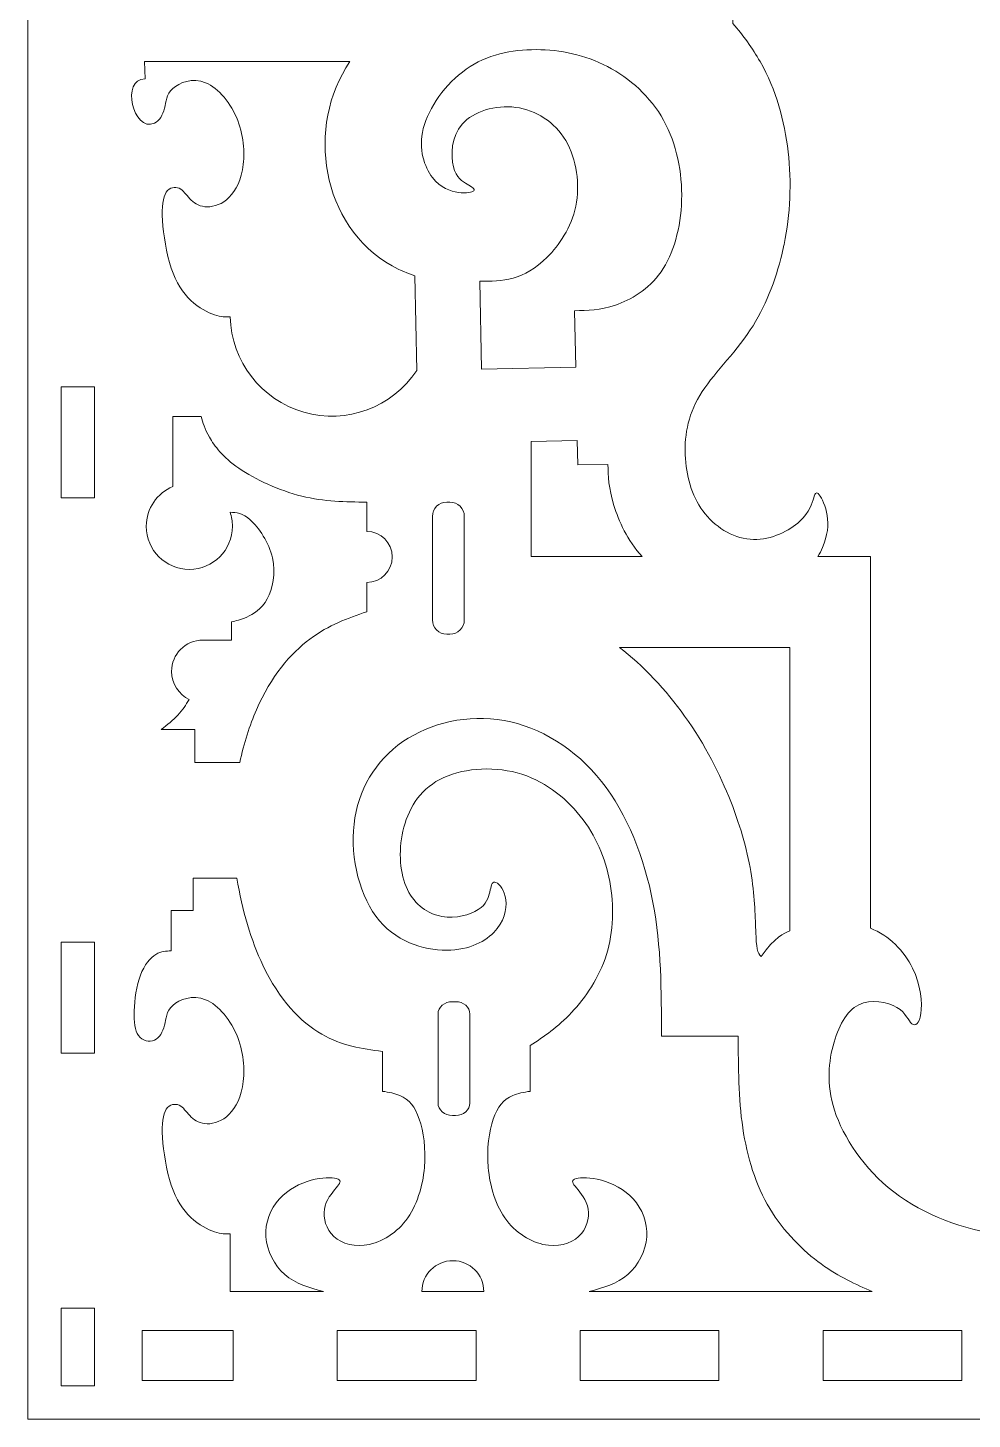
# Model space of a CAD drawing. Header units: millimetres. Extents: x -604 to 604, y -336 to 568.
# Drawn here: x -6.7 to 163.4, y -335.7 to -85.2 of the extents above; entities that cross this region are included whole.
import ezdxf

# ---------------------------------------------------------------- set-up
doc = ezdxf.new("R2010")
doc.units = ezdxf.units.MM
doc.header["$MEASUREMENT"] = 0
doc.layers.add('Layer 1', color=7, linetype='Continuous')

msp = doc.modelspace()

# ---------------------------------------------------------------- linework, layer by layer
at = {"layer": 'Layer 1', "color": 250, "lineweight": 20}
for points, knots in [([(130.2883, -107.462), (129.6523, -101.8931), (128.1389, -96.3567), (125.2347, -91.2422), (125.2347, -91.2422), (123.864, -88.8278), (122.1832, -86.507), (120.3426, -84.384), (120.3426, -84.384), (120.3426, -84.384), (120.3426, -62.2138), (120.3426, -62.2138), (120.3426, -62.2138), (120.3426, -62.2138), (88.6826, -62.2138), (88.6826, -62.2138), (88.6826, -62.2138), (89.902, -59.6106), (90.3278, -56.64), (89.9065, -54.0261), (89.9065, -54.0261), (89.4158, -51.0031), (87.7914, -48.4542), (85.6948, -46.8223), (85.6948, -46.8223), (83.5981, -45.188), (81.0233, -44.464), (78.9525, -44.2333), (78.9525, -44.2333), (76.8818, -44.0017), (75.3084, -44.2584), (74.755, -44.7073), (74.755, -44.7073), (74.2024, -45.1579), (74.6689, -45.8041), (75.2198, -47.2445), (75.2198, -47.2445), (75.7733, -48.6849), (76.4178, -50.9262), (75.6194, -52.9568), (75.6194, -52.9568), (74.8211, -54.9908), (72.5823, -56.8208), (69.5217, -57.5539), (69.5217, -57.5539), (66.4587, -58.2871), (62.5696, -57.9251), (58.9556, -55.8803), (58.9556, -55.8803), (55.3392, -53.8346), (51.9919, -50.0994), (49.9863, -45.8158), (49.9863, -45.8158), (47.9783, -41.5322), (47.3061, -36.6901), (48.1045, -32.3689), (48.1045, -32.3689), (48.9029, -28.0452), (51.1676, -24.2331), (53.9456, -22.1255), (53.9456, -22.1255), (56.7261, -20.0147), (60.0224, -19.6017), (62.5437, -20.5539), (62.5437, -20.5539), (65.0651, -21.5069), (66.8181, -23.8251), (67.2152, -25.844), (67.2152, -25.844), (67.614, -27.8638), (66.6618, -29.5909), (65.9938, -30.6443), (65.9938, -30.6443), (65.3242, -31.6993), (64.9363, -32.0863), (65.31, -32.4207), (65.31, -32.4207), (65.6837, -32.7543), (66.8181, -33.0394), (68.7861, -32.7819), (68.7861, -32.7819), (70.754, -32.5227), (73.5621, -31.7244), (75.3736, -28.6504), (75.3736, -28.6504), (77.1877, -25.5731), (78.0145, -20.2203), (77.1133, -16.0646), (77.1133, -16.0646), (76.2121, -11.9072), (73.5855, -8.947), (70.6394, -7.224), (70.6394, -7.224), (67.6934, -5.4985), (64.423, -5.0086), (61.6517, -5.2026), (61.6517, -5.2026), (58.8787, -5.3982), (56.5973, -6.276), (54.3218, -7.1538), (54.3218, -7.1538), (54.3218, -7.1538), (50.1142, 0.1344), (50.1142, 0.1344), (50.1142, 0.1344), (52.3881, 1.9485), (54.3351, 4.0844), (56.0606, 6.7011), (56.0606, 6.7011), (58.9414, 11.0758), (61.2061, 16.7906), (61.8758, 24.0487), (61.8758, 24.0487), (62.5462, 31.3042), (61.6166, 40.108), (58.4256, 47.8284), (58.4256, 47.8284), (55.2363, 55.5488), (49.7782, 62.1899), (44.3743, 65.9485), (44.3743, 65.9485), (42.6731, 67.1308), (40.977, 68.0275), (39.3109, 68.6791), (39.3109, 68.6791), (38.4105, 82.9331), (57.5192, 113.9354), (76.9287, 104.6518), (76.9287, 104.6518), (80.23, 101.2068), (81.436, 97.184), (82.0483, 92.9425), (82.0483, 92.9425), (82.1901, 91.9501), (82.302, 90.9451), (82.3869, 89.9331), (82.3869, 89.9331), (82.3869, 89.9331), (80.0439, 89.9331), (80.0439, 89.9331), (80.0439, 89.9331), (78.6089, 89.9331), (77.4393, 88.7635), (77.4393, 87.3285), (77.4393, 87.3285), (77.4393, 87.3285), (77.4393, 85.0429), (77.4393, 85.0429), (77.4393, 85.0429), (77.4393, 83.6079), (78.6103, 82.4369), (80.0453, 82.4383), (80.0453, 82.4383), (80.0453, 82.4383), (82.6798, 82.4383), (82.6798, 82.4383), (82.6798, 82.4383), (82.6798, 82.4383), (82.6956, 79.767), (82.6956, 79.767), (82.6956, 79.767), (82.6956, 79.767), (86.8341, 79.767), (86.8341, 79.767), (86.8341, 79.767), (86.8341, 79.767), (86.8341, 75.4607), (86.8341, 75.4607), (86.8341, 75.4607), (85.3823, 75.5348), (83.9301, 75.6118), (82.6448, 75.1468), (82.6448, 75.1468), (81.3581, 74.6818), (80.2379, 73.675), (79.6638, 72.4051), (79.6638, 72.4051), (79.0893, 71.1357), (79.0608, 69.5976), (79.5048, 68.3501), (79.5048, 68.3501), (79.9502, 67.1012), (80.8708, 66.1372), (81.9975, 65.3272), (81.9975, 65.3272), (83.1237, 64.5157), (84.4603, 63.8558), (85.4499, 63.0523), (85.4499, 63.0523), (86.4409, 62.2488), (87.0868, 61.2993), (87.5831, 60.4449), (87.5831, 60.4449), (87.8722, 59.9478), (89.136, 57.8277), (88.9635, 52.8055), (88.9635, 52.8055), (88.6757, 51.4852), (88.0438, 50.7661), (87.5998, 50.0199), (87.5998, 50.0199), (87.1545, 49.2738), (86.8956, 48.4978), (87.1102, 47.8957), (87.1102, 47.8957), (87.3266, 47.2932), (88.0154, 46.8604), (88.4453, 46.4476), (88.4453, 46.4476), (88.8763, 46.0335), (89.0493, 45.6353), (89.1924, 44.7744), (89.1924, 44.7744), (89.3361, 43.9135), (89.4517, 42.5862), (89.6821, 41.9221), (89.6821, 41.9221), (89.9144, 41.258), (90.2646, 41.2543), (90.612, 41.2501), (90.612, 41.2501), (90.612, 41.2501), (90.6251, 41.2501), (90.6251, 41.2501), (90.6251, 41.2501), (90.9688, 41.2543), (91.313, 41.2664), (91.542, 41.9221), (91.542, 41.9221), (91.7723, 42.5862), (91.8885, 43.9135), (92.0316, 44.7744), (92.0316, 44.7744), (92.1748, 45.6353), (92.3483, 46.0335), (92.7792, 46.4476), (92.7792, 46.4476), (93.2092, 46.8604), (93.898, 47.2932), (94.1139, 47.8957), (94.1139, 47.8957), (94.3289, 48.4978), (94.0696, 49.2738), (93.6242, 50.0199), (93.6242, 50.0199), (93.1803, 50.7661), (92.5488, 51.4852), (92.2611, 52.8055), (92.2611, 52.8055), (91.9743, 54.1262), (92.0316, 56.0509), (92.4486, 58.0604), (92.4486, 58.0604), (92.796, 58.8234), (93.1439, 59.5891), (93.6415, 60.4449), (93.6415, 60.4449), (94.1377, 61.2993), (94.7836, 62.2488), (95.7746, 63.0523), (95.7746, 63.0523), (96.7642, 63.8558), (98.1003, 64.5157), (99.2271, 65.3272), (99.2271, 65.3272), (100.3533, 66.1372), (101.2744, 67.1012), (101.7197, 68.3501), (101.7197, 68.3501), (102.1637, 69.5976), (102.1348, 71.1357), (101.5607, 72.4051), (101.5607, 72.4051), (100.9862, 73.675), (99.8664, 74.6818), (98.5849, 75.1468), (98.5849, 75.1468), (97.3033, 75.6118), (95.8581, 75.5348), (94.4147, 75.4607), (94.4147, 75.4607), (94.4147, 75.4607), (94.4147, 79.767), (94.4147, 79.767), (94.4147, 79.767), (94.4147, 79.767), (97.9441, 79.767), (97.9441, 79.767), (97.9441, 79.767), (97.9441, 79.767), (97.9441, 82.4383), (97.9441, 82.4383), (97.9441, 82.4383), (97.9441, 82.4383), (100.7651, 82.4383), (100.7651, 82.4383), (100.7651, 82.4383), (102.2001, 82.4383), (103.3697, 83.6079), (103.3697, 85.0429), (103.3697, 85.0429), (103.3697, 85.0429), (103.3697, 87.3285), (103.3697, 87.3285), (103.3697, 87.3285), (103.3697, 88.7635), (102.2001, 89.9331), (100.7651, 89.9331), (100.7651, 89.9331), (100.7651, 89.9331), (97.9441, 89.9331), (97.9441, 89.9331), (97.9441, 89.9331), (97.9441, 89.9331), (97.9441, 119.3206), (97.9441, 119.3206), (97.9441, 119.3206), (97.9441, 119.3206), (-6.6638, 119.3206), (-6.6638, 119.3206), (-6.6638, 119.3206), (-6.6638, 119.3206), (-6.6638, 97.7974), (-6.6638, 97.7974), (-6.6638, 97.7974), (-6.6638, 97.7974), (-6.6638, 53.5335), (-6.6638, 53.5335), (-6.6638, 53.5335), (-6.6638, 53.5335), (-6.6638, -335.6713), (-6.6638, -335.6713), (-6.6638, -335.6713), (-6.6638, -335.6713), (243.9968, -335.6713), (243.9968, -335.6713), (243.9968, -335.6713), (243.9968, -335.6713), (243.9968, -315.6994), (243.9968, -315.6994), (243.9968, -315.6994), (242.8829, -315.6863), (241.769, -315.6737), (240.5256, -315.4995), (240.5256, -315.4995), (239.2825, -315.3244), (237.9086, -314.9861), (236.549, -314.32), (236.549, -314.32), (235.1894, -313.6522), (233.8407, -312.6549), (232.7054, -311.5103), (232.7054, -311.5103), (231.57, -310.3657), (230.6468, -309.0717), (229.7231, -307.7803), (229.7231, -307.7803), (228.717, -306.2961), (227.0157, -305.3198), (225.0872, -305.3198), (225.0872, -305.3198), (221.9968, -305.3198), (219.4913, -307.8249), (219.4913, -310.9157), (219.4913, -310.9157), (219.4913, -310.9157), (215.8594, -310.9157), (215.8594, -310.9157), (215.8594, -310.9157), (215.8594, -310.9157), (215.8594, -312.7066), (215.8594, -312.7066), (215.8594, -312.7066), (215.8594, -312.7066), (194.0555, -312.7066), (194.0555, -312.7066), (194.0555, -312.7066), (194.8756, -312.2997), (195.697, -311.8911), (196.6299, -311.1661), (196.6299, -311.1661), (197.562, -310.441), (198.6064, -309.3974), (200.0355, -307.8649), (200.0355, -307.8649), (201.4641, -306.334), (203.2799, -304.3116), (204.9122, -300.4772), (204.9122, -300.4772), (206.5432, -296.6441), (207.9954, -290.994), (207.3469, -285.1385), (207.3469, -285.1385), (206.6993, -279.2843), (203.9519, -273.2197), (199.0554, -269.1788), (199.0554, -269.1788), (194.1586, -265.1374), (187.1118, -263.115), (181.3594, -263.7121), (181.3594, -263.7121), (175.6087, -264.308), (171.1503, -267.5204), (168.7155, -271.303), (168.7155, -271.303), (166.2808, -275.0856), (165.8646, -279.4396), (166.9541, -283.0669), (166.9541, -283.0669), (168.0423, -286.6934), (170.6331, -289.5957), (173.7168, -290.7874), (173.7168, -290.7874), (176.7992, -291.9791), (180.376, -291.4607), (182.5263, -290.1385), (182.5263, -290.1385), (184.6758, -288.818), (185.4021, -286.6934), (185.6356, -285.1129), (185.6356, -285.1129), (185.8683, -283.5323), (185.6074, -282.4959), (185.7896, -281.9261), (185.7896, -281.9261), (185.9706, -281.3559), (186.5934, -281.2529), (187.5267, -282.3406), (187.5267, -282.3406), (188.4584, -283.4288), (189.7027, -285.7096), (189.6509, -288.9742), (189.6509, -288.9742), (189.5992, -292.2388), (188.2505, -296.4876), (184.8824, -299.2081), (184.8824, -299.2081), (181.5147, -301.9286), (176.1259, -303.1199), (169.752, -302.524), (169.752, -302.524), (163.3785, -301.9286), (156.0199, -299.5443), (150.3711, -295.529), (150.3711, -295.529), (144.7235, -291.5137), (140.7848, -285.8636), (138.9702, -280.9671), (138.9702, -280.9671), (137.1574, -276.0707), (137.4697, -271.9249), (138.3757, -268.4524), (138.3757, -268.4524), (139.2816, -264.9812), (140.786, -262.1833), (143.0137, -261.069), (143.0137, -261.069), (145.2406, -259.9552), (148.1959, -260.5254), (149.88, -261.5357), (149.88, -261.5357), (151.5628, -262.5452), (151.9785, -263.9974), (152.5744, -264.4897), (152.5744, -264.4897), (153.169, -264.9812), (153.9483, -264.5146), (154.2079, -262.6487), (154.2079, -262.6487), (154.4663, -260.7837), (154.2054, -257.5191), (152.7027, -254.4616), (152.7027, -254.4616), (151.2009, -251.4053), (148.4547, -248.5544), (145.1384, -247.2844), (145.1384, -247.2844), (145.1384, -247.2844), (145.1384, -180.361), (145.1384, -180.361), (145.1384, -180.361), (145.1384, -180.361), (135.6282, -180.361), (135.6282, -180.361), (135.6282, -180.361), (135.9641, -179.81), (136.2431, -179.2593), (136.4755, -178.723), (136.4755, -178.723), (137.4072, -176.5722), (137.5964, -174.646), (137.3338, -172.9596), (137.3338, -172.9596), (137.0707, -171.2732), (136.3572, -169.8218), (135.89, -169.2129), (135.89, -169.2129), (135.4212, -168.6039), (135.1971, -168.8369), (134.8917, -169.7706), (134.8917, -169.7706), (134.5858, -170.7042), (134.1944, -172.3406), (132.3746, -174.0048), (132.3746, -174.0048), (130.5526, -175.6697), (127.2996, -177.3666), (124.0428, -177.2872), (124.0428, -177.2872), (120.786, -177.2067), (117.5245, -175.3531), (115.3374, -172.6638), (115.3374, -172.6638), (113.1504, -169.9744), (112.0352, -166.4483), (111.7799, -162.7273), (111.7799, -162.7273), (111.5246, -159.0048), (112.1275, -155.0859), (114.3773, -151.3456), (114.3773, -151.3456), (116.6286, -147.6037), (120.5267, -144.041), (123.477, -139.5541), (123.477, -139.5541), (126.1346, -135.5129), (128.024, -130.7231), (129.1932, -125.789), (129.1932, -125.789), (129.3226, -125.2427), (129.4434, -124.6946), (129.5553, -124.1456), (129.5553, -124.1456), (130.6796, -118.6378), (130.9242, -113.0313), (130.2883, -107.462)], [0, 0, 0, 0, 0.00740741, 0.00740741, 0.00740741, 0.00740741, 0.01481481, 0.01481481, 0.01481481, 0.01481481, 0.02222222, 0.02222222, 0.02222222, 0.02222222, 0.02962963, 0.02962963, 0.02962963, 0.02962963, 0.03703704, 0.03703704, 0.03703704, 0.03703704, 0.04444444, 0.04444444, 0.04444444, 0.04444444, 0.05185185, 0.05185185, 0.05185185, 0.05185185, 0.05925926, 0.05925926, 0.05925926, 0.05925926, 0.06666667, 0.06666667, 0.06666667, 0.06666667, 0.07407407, 0.07407407, 0.07407407, 0.07407407, 0.08148148, 0.08148148, 0.08148148, 0.08148148, 0.08888889, 0.08888889, 0.08888889, 0.08888889, 0.0962963, 0.0962963, 0.0962963, 0.0962963, 0.1037037, 0.1037037, 0.1037037, 0.1037037, 0.11111111, 0.11111111, 0.11111111, 0.11111111, 0.11851852, 0.11851852, 0.11851852, 0.11851852, 0.12592593, 0.12592593, 0.12592593, 0.12592593, 0.13333333, 0.13333333, 0.13333333, 0.13333333, 0.14074074, 0.14074074, 0.14074074, 0.14074074, 0.14814815, 0.14814815, 0.14814815, 0.14814815, 0.15555556, 0.15555556, 0.15555556, 0.15555556, 0.16296296, 0.16296296, 0.16296296, 0.16296296, 0.17037037, 0.17037037, 0.17037037, 0.17037037, 0.17777778, 0.17777778, 0.17777778, 0.17777778, 0.18518519, 0.18518519, 0.18518519, 0.18518519, 0.19259259, 0.19259259, 0.19259259, 0.19259259, 0.2, 0.2, 0.2, 0.2, 0.20740741, 0.20740741, 0.20740741, 0.20740741, 0.21481481, 0.21481481, 0.21481481, 0.21481481, 0.22222222, 0.22222222, 0.22222222, 0.22222222, 0.22962963, 0.22962963, 0.22962963, 0.22962963, 0.23703704, 0.23703704, 0.23703704, 0.23703704, 0.24444444, 0.24444444, 0.24444444, 0.24444444, 0.25185185, 0.25185185, 0.25185185, 0.25185185, 0.25925926, 0.25925926, 0.25925926, 0.25925926, 0.26666667, 0.26666667, 0.26666667, 0.26666667, 0.27407407, 0.27407407, 0.27407407, 0.27407407, 0.28148148, 0.28148148, 0.28148148, 0.28148148, 0.28888889, 0.28888889, 0.28888889, 0.28888889, 0.2962963, 0.2962963, 0.2962963, 0.2962963, 0.3037037, 0.3037037, 0.3037037, 0.3037037, 0.31111111, 0.31111111, 0.31111111, 0.31111111, 0.31851852, 0.31851852, 0.31851852, 0.31851852, 0.32592593, 0.32592593, 0.32592593, 0.32592593, 0.33333333, 0.33333333, 0.33333333, 0.33333333, 0.34074074, 0.34074074, 0.34074074, 0.34074074, 0.34814815, 0.34814815, 0.34814815, 0.34814815, 0.35555556, 0.35555556, 0.35555556, 0.35555556, 0.36296296, 0.36296296, 0.36296296, 0.36296296, 0.37037037, 0.37037037, 0.37037037, 0.37037037, 0.37777778, 0.37777778, 0.37777778, 0.37777778, 0.38518519, 0.38518519, 0.38518519, 0.38518519, 0.39259259, 0.39259259, 0.39259259, 0.39259259, 0.4, 0.4, 0.4, 0.4, 0.40740741, 0.40740741, 0.40740741, 0.40740741, 0.41481481, 0.41481481, 0.41481481, 0.41481481, 0.42222222, 0.42222222, 0.42222222, 0.42222222, 0.42962963, 0.42962963, 0.42962963, 0.42962963, 0.43703704, 0.43703704, 0.43703704, 0.43703704, 0.44444444, 0.44444444, 0.44444444, 0.44444444, 0.45185185, 0.45185185, 0.45185185, 0.45185185, 0.45925926, 0.45925926, 0.45925926, 0.45925926, 0.46666667, 0.46666667, 0.46666667, 0.46666667, 0.47407407, 0.47407407, 0.47407407, 0.47407407, 0.48148148, 0.48148148, 0.48148148, 0.48148148, 0.48888889, 0.48888889, 0.48888889, 0.48888889, 0.4962963, 0.4962963, 0.4962963, 0.4962963, 0.5037037, 0.5037037, 0.5037037, 0.5037037, 0.51111111, 0.51111111, 0.51111111, 0.51111111, 0.51851852, 0.51851852, 0.51851852, 0.51851852, 0.52592593, 0.52592593, 0.52592593, 0.52592593, 0.53333333, 0.53333333, 0.53333333, 0.53333333, 0.54074074, 0.54074074, 0.54074074, 0.54074074, 0.54814815, 0.54814815, 0.54814815, 0.54814815, 0.55555556, 0.55555556, 0.55555556, 0.55555556, 0.56296296, 0.56296296, 0.56296296, 0.56296296, 0.57037037, 0.57037037, 0.57037037, 0.57037037, 0.57777778, 0.57777778, 0.57777778, 0.57777778, 0.58518519, 0.58518519, 0.58518519, 0.58518519, 0.59259259, 0.59259259, 0.59259259, 0.59259259, 0.6, 0.6, 0.6, 0.6, 0.60740741, 0.60740741, 0.60740741, 0.60740741, 0.61481481, 0.61481481, 0.61481481, 0.61481481, 0.62222222, 0.62222222, 0.62222222, 0.62222222, 0.62962963, 0.62962963, 0.62962963, 0.62962963, 0.63703704, 0.63703704, 0.63703704, 0.63703704, 0.64444444, 0.64444444, 0.64444444, 0.64444444, 0.65185185, 0.65185185, 0.65185185, 0.65185185, 0.65925926, 0.65925926, 0.65925926, 0.65925926, 0.66666667, 0.66666667, 0.66666667, 0.66666667, 0.67407407, 0.67407407, 0.67407407, 0.67407407, 0.68148148, 0.68148148, 0.68148148, 0.68148148, 0.68888889, 0.68888889, 0.68888889, 0.68888889, 0.6962963, 0.6962963, 0.6962963, 0.6962963, 0.7037037, 0.7037037, 0.7037037, 0.7037037, 0.71111111, 0.71111111, 0.71111111, 0.71111111, 0.71851852, 0.71851852, 0.71851852, 0.71851852, 0.72592593, 0.72592593, 0.72592593, 0.72592593, 0.73333333, 0.73333333, 0.73333333, 0.73333333, 0.74074074, 0.74074074, 0.74074074, 0.74074074, 0.74814815, 0.74814815, 0.74814815, 0.74814815, 0.75555556, 0.75555556, 0.75555556, 0.75555556, 0.76296296, 0.76296296, 0.76296296, 0.76296296, 0.77037037, 0.77037037, 0.77037037, 0.77037037, 0.77777778, 0.77777778, 0.77777778, 0.77777778, 0.78518519, 0.78518519, 0.78518519, 0.78518519, 0.79259259, 0.79259259, 0.79259259, 0.79259259, 0.8, 0.8, 0.8, 0.8, 0.80740741, 0.80740741, 0.80740741, 0.80740741, 0.81481481, 0.81481481, 0.81481481, 0.81481481, 0.82222222, 0.82222222, 0.82222222, 0.82222222, 0.82962963, 0.82962963, 0.82962963, 0.82962963, 0.83703704, 0.83703704, 0.83703704, 0.83703704, 0.84444444, 0.84444444, 0.84444444, 0.84444444, 0.85185185, 0.85185185, 0.85185185, 0.85185185, 0.85925926, 0.85925926, 0.85925926, 0.85925926, 0.86666667, 0.86666667, 0.86666667, 0.86666667, 0.87407407, 0.87407407, 0.87407407, 0.87407407, 0.88148148, 0.88148148, 0.88148148, 0.88148148, 0.88888889, 0.88888889, 0.88888889, 0.88888889, 0.8962963, 0.8962963, 0.8962963, 0.8962963, 0.9037037, 0.9037037, 0.9037037, 0.9037037, 0.91111111, 0.91111111, 0.91111111, 0.91111111, 0.91851852, 0.91851852, 0.91851852, 0.91851852, 0.92592593, 0.92592593, 0.92592593, 0.92592593, 0.93333333, 0.93333333, 0.93333333, 0.93333333, 0.94074074, 0.94074074, 0.94074074, 0.94074074, 0.94814815, 0.94814815, 0.94814815, 0.94814815, 0.95555556, 0.95555556, 0.95555556, 0.95555556, 0.96296296, 0.96296296, 0.96296296, 0.96296296, 0.97037037, 0.97037037, 0.97037037, 0.97037037, 0.97777778, 0.97777778, 0.97777778, 0.97777778, 0.98518519, 0.98518519, 0.98518519, 0.98518519, 1, 1, 1, 1]), ([(66.225, -112.0941), (64.7718, -110.2033), (63.6302, -107.0362), (64.5793, -103.2889), (64.5793, -103.2889), (65.5283, -99.5431), (68.5648, -95.2151), (72.3038, -92.5989), (72.3038, -92.5989), (76.0412, -89.9842), (80.4842, -89.0775), (84.8941, -89.0845), (84.8941, -89.0845), (89.304, -89.091), (93.6873, -90.0121), (97.7346, -92.1255), (97.7346, -92.1255), (101.7808, -94.2389), (105.4953, -97.5482), (107.8609, -101.7972), (107.8609, -101.7972), (110.2265, -106.0446), (111.2453, -111.2323), (111.1024, -116.1838), (111.1024, -116.1838), (110.9606, -121.1342), (109.6582, -125.8484), (107.3969, -129.1014), (107.3969, -129.1014), (105.137, -132.3534), (101.9188, -134.1469), (99.1648, -135.0691), (99.1648, -135.0691), (96.4129, -135.9906), (94.1243, -136.0436), (91.8367, -136.0965), (91.8367, -136.0965), (91.8367, -136.0965), (92.0457, -146.2483), (92.0457, -146.2483), (92.0457, -146.2483), (92.0457, -146.2483), (75.0597, -146.598), (75.0597, -146.598), (75.0597, -146.598), (75.0597, -146.598), (74.7341, -130.7837), (74.7341, -130.7837), (74.7341, -130.7837), (76.7302, -130.7695), (78.7257, -130.7549), (80.7387, -130.2054), (80.7387, -130.2054), (82.7502, -129.658), (84.7798, -128.5736), (86.9004, -126.447), (86.9004, -126.447), (89.0211, -124.3203), (91.235, -121.1491), (92.0339, -117.2748), (92.0339, -117.2748), (92.8329, -113.4021), (92.2173, -108.8231), (90.2274, -105.4624), (90.2274, -105.4624), (88.2375, -102.1034), (84.8726, -99.958), (81.2164, -99.4797), (81.2164, -99.4797), (77.5613, -99.0014), (73.6142, -100.1914), (71.5947, -102.4788), (71.5947, -102.4788), (69.5746, -104.7657), (69.482, -108.1528), (69.996, -110.1608), (69.996, -110.1608), (70.5084, -112.1683), (71.63, -112.796), (72.4863, -113.2996), (72.4863, -113.2996), (73.3409, -113.8018), (73.9366, -114.1823), (73.6811, -114.4799), (73.6811, -114.4799), (73.4276, -114.7775), (72.3235, -114.9964), (70.8871, -114.797), (70.8871, -114.797), (69.4524, -114.5992), (67.6798, -113.9849), (66.225, -112.0941)], [0, 0, 0, 0, 0.04166667, 0.04166667, 0.04166667, 0.04166667, 0.08333333, 0.08333333, 0.08333333, 0.08333333, 0.125, 0.125, 0.125, 0.125, 0.16666667, 0.16666667, 0.16666667, 0.16666667, 0.20833333, 0.20833333, 0.20833333, 0.20833333, 0.25, 0.25, 0.25, 0.25, 0.29166667, 0.29166667, 0.29166667, 0.29166667, 0.33333333, 0.33333333, 0.33333333, 0.33333333, 0.375, 0.375, 0.375, 0.375, 0.41666667, 0.41666667, 0.41666667, 0.41666667, 0.45833333, 0.45833333, 0.45833333, 0.45833333, 0.5, 0.5, 0.5, 0.5, 0.54166667, 0.54166667, 0.54166667, 0.54166667, 0.58333333, 0.58333333, 0.58333333, 0.58333333, 0.625, 0.625, 0.625, 0.625, 0.66666667, 0.66666667, 0.66666667, 0.66666667, 0.70833333, 0.70833333, 0.70833333, 0.70833333, 0.75, 0.75, 0.75, 0.75, 0.79166667, 0.79166667, 0.79166667, 0.79166667, 0.83333333, 0.83333333, 0.83333333, 0.83333333, 0.875, 0.875, 0.875, 0.875, 0.91666667, 0.91666667, 0.91666667, 0.91666667, 1, 1, 1, 1]), ([(29.1365, -116.0997), (30.4187, -115.0514), (31.5069, -113.2887), (31.9861, -110.7496), (31.9861, -110.7496), (32.4659, -108.2113), (32.3363, -104.8941), (31.145, -101.8365), (31.145, -101.8365), (29.9532, -98.7798), (27.6982, -95.9811), (25.3669, -95.0351), (25.3669, -95.0351), (23.0357, -94.0891), (20.6245, -94.9972), (19.4328, -96.0854), (19.4328, -96.0854), (18.241, -97.1724), (18.2671, -98.444), (17.9684, -99.6353), (17.9684, -99.6353), (17.6713, -100.827), (17.0497, -101.9409), (16.1294, -102.3428), (16.1294, -102.3428), (12.3259, -104.0057), (10.0263, -94.2629), (14.471, -94.3665), (14.471, -94.3665), (14.471, -94.3665), (14.3352, -91.2199), (14.3352, -91.2199), (14.3352, -91.2199), (14.3352, -91.2199), (51.3628, -91.2199), (51.3628, -91.2199), (51.3628, -91.2199), (43.3843, -102.8636), (46.115, -120.8562), (58.9822, -128.0299), (58.9822, -128.0299), (60.4744, -128.8615), (61.7613, -129.3251), (63.0444, -129.7861), (63.0444, -129.7861), (63.0444, -129.7861), (63.3954, -146.8381), (63.3954, -146.8381), (63.3954, -146.8381), (58.9872, -153.5199), (50.7513, -156.5662), (43.056, -154.3612), (43.056, -154.3612), (35.3607, -152.1562), (29.988, -145.2104), (29.7874, -137.208), (29.7874, -137.208), (28.9888, -137.2231), (28.1871, -137.2395), (26.971, -136.833), (26.971, -136.833), (25.7557, -136.4265), (24.1226, -135.5967), (22.6969, -134.2502), (22.6969, -134.2502), (21.2729, -132.9036), (20.0543, -131.0365), (19.1731, -128.4065), (19.1731, -128.4065), (18.2928, -125.7777), (17.7487, -122.3831), (17.5926, -119.8566), (17.5926, -119.8566), (17.4373, -117.3314), (17.6725, -115.673), (18.281, -114.7661), (18.281, -114.7661), (18.8887, -113.8601), (19.8746, -113.7036), (20.6127, -114.0411), (20.6127, -114.0411), (21.3504, -114.3769), (21.8427, -115.2067), (22.516, -115.9187), (22.516, -115.9187), (23.1897, -116.6307), (24.046, -117.2278), (25.2116, -117.3583), (25.2116, -117.3583), (26.3764, -117.4875), (27.8547, -117.1491), (29.1365, -116.0997)], [0, 0, 0, 0, 0.04166667, 0.04166667, 0.04166667, 0.04166667, 0.08333333, 0.08333333, 0.08333333, 0.08333333, 0.125, 0.125, 0.125, 0.125, 0.16666667, 0.16666667, 0.16666667, 0.16666667, 0.20833333, 0.20833333, 0.20833333, 0.20833333, 0.25, 0.25, 0.25, 0.25, 0.29166667, 0.29166667, 0.29166667, 0.29166667, 0.33333333, 0.33333333, 0.33333333, 0.33333333, 0.375, 0.375, 0.375, 0.375, 0.41666667, 0.41666667, 0.41666667, 0.41666667, 0.45833333, 0.45833333, 0.45833333, 0.45833333, 0.5, 0.5, 0.5, 0.5, 0.54166667, 0.54166667, 0.54166667, 0.54166667, 0.58333333, 0.58333333, 0.58333333, 0.58333333, 0.625, 0.625, 0.625, 0.625, 0.66666667, 0.66666667, 0.66666667, 0.66666667, 0.70833333, 0.70833333, 0.70833333, 0.70833333, 0.75, 0.75, 0.75, 0.75, 0.79166667, 0.79166667, 0.79166667, 0.79166667, 0.83333333, 0.83333333, 0.83333333, 0.83333333, 0.875, 0.875, 0.875, 0.875, 0.91666667, 0.91666667, 0.91666667, 0.91666667, 1, 1, 1, 1]), ([(-0.6639, -149.78), (-0.6639, -149.78), (5.3361, -149.78), (5.3361, -149.78), (5.3361, -149.78), (5.3361, -149.78), (5.3361, -169.78), (5.3361, -169.78), (5.3361, -169.78), (5.3361, -169.78), (-0.6639, -169.78), (-0.6639, -169.78), (-0.6639, -169.78), (-0.6639, -169.78), (-0.6639, -149.78), (-0.6639, -149.78)], [0, 0, 0, 0, 0.2, 0.2, 0.2, 0.2, 0.4, 0.4, 0.4, 0.4, 0.6, 0.6, 0.6, 0.6, 1, 1, 1, 1]), ([(14.6794, -174.9054), (14.6794, -171.6774), (16.6525, -168.9102), (19.4576, -167.7442), (19.4576, -167.7442), (19.4576, -167.7442), (19.4576, -155.1428), (19.4576, -155.1428), (19.4576, -155.1428), (19.4576, -155.1428), (24.588, -155.1428), (24.588, -155.1428), (24.588, -155.1428), (24.8721, -156.2306), (25.159, -157.3188), (26.052, -158.8737), (26.052, -158.8737), (26.9449, -160.4281), (28.4493, -162.4492), (31.3634, -164.4577), (31.3634, -164.4577), (34.2778, -166.4645), (38.6054, -168.4612), (42.6796, -169.4729), (42.6796, -169.4729), (46.7538, -170.4849), (50.5764, -170.5164), (54.3977, -170.5459), (54.3977, -170.5459), (54.3977, -170.5459), (54.3977, -175.8312), (54.3977, -175.8312), (54.3977, -175.8312), (56.9313, -175.8312), (58.984, -177.8843), (58.984, -180.4179), (58.984, -180.4179), (58.984, -182.9512), (56.9313, -185.0043), (54.3977, -185.0043), (54.3977, -185.0043), (54.3977, -185.0043), (54.3977, -190.2896), (54.3977, -190.2896), (54.3977, -190.2896), (50.9968, -191.4531), (47.595, -192.6187), (44.133, -195.2218), (44.133, -195.2218), (40.6715, -197.8232), (37.1448, -201.8667), (34.5034, -207.9549), (34.5034, -207.9549), (33.294, -210.7423), (32.2672, -213.961), (31.5317, -217.4356), (31.5317, -217.4356), (31.5317, -217.4356), (23.4211, -217.4356), (23.4211, -217.4356), (23.4211, -217.4356), (23.4211, -217.4356), (23.4211, -211.493), (23.4211, -211.493), (23.4211, -211.493), (23.4211, -211.493), (17.3729, -211.493), (17.3729, -211.493), (17.3729, -211.493), (18.4607, -210.6425), (19.5489, -209.7904), (20.3859, -208.8903), (20.3859, -208.8903), (21.2212, -207.9915), (21.8052, -207.043), (22.3893, -206.0949), (22.3893, -206.0949), (20.5231, -205.1734), (19.2367, -203.2499), (19.2367, -201.0268), (19.2367, -201.0268), (19.2367, -197.9441), (21.7048, -195.4389), (24.8838, -195.3792), (24.8838, -195.3792), (24.8838, -195.3792), (30.0273, -195.3792), (30.0273, -195.3792), (30.0273, -195.3792), (30.0273, -195.3792), (30.0273, -192.1093), (30.0273, -192.1093), (30.0273, -192.1093), (30.8298, -191.9374), (31.655, -191.7468), (32.7629, -191.2473), (32.7629, -191.2473), (33.9416, -190.7175), (35.4447, -189.8351), (36.4681, -187.9958), (36.4681, -187.9958), (37.4915, -186.1569), (38.0356, -183.3577), (37.401, -180.5989), (37.401, -180.5989), (36.7665, -177.8397), (34.9499, -175.1192), (33.4152, -173.7549), (33.4152, -173.7549), (32.0425, -172.5363), (30.8887, -172.4), (29.7618, -172.3789), (29.7618, -172.3789), (30.0345, -173.1696), (30.1826, -174.0205), (30.1826, -174.9054), (30.1826, -174.9054), (30.1826, -179.1863), (26.7122, -182.6562), (22.4314, -182.6562), (22.4314, -182.6562), (18.1493, -182.6562), (14.6794, -179.1863), (14.6794, -174.9054)], [0, 0, 0, 0, 0.03125, 0.03125, 0.03125, 0.03125, 0.0625, 0.0625, 0.0625, 0.0625, 0.09375, 0.09375, 0.09375, 0.09375, 0.125, 0.125, 0.125, 0.125, 0.15625, 0.15625, 0.15625, 0.15625, 0.1875, 0.1875, 0.1875, 0.1875, 0.21875, 0.21875, 0.21875, 0.21875, 0.25, 0.25, 0.25, 0.25, 0.28125, 0.28125, 0.28125, 0.28125, 0.3125, 0.3125, 0.3125, 0.3125, 0.34375, 0.34375, 0.34375, 0.34375, 0.375, 0.375, 0.375, 0.375, 0.40625, 0.40625, 0.40625, 0.40625, 0.4375, 0.4375, 0.4375, 0.4375, 0.46875, 0.46875, 0.46875, 0.46875, 0.5, 0.5, 0.5, 0.5, 0.53125, 0.53125, 0.53125, 0.53125, 0.5625, 0.5625, 0.5625, 0.5625, 0.59375, 0.59375, 0.59375, 0.59375, 0.625, 0.625, 0.625, 0.625, 0.65625, 0.65625, 0.65625, 0.65625, 0.6875, 0.6875, 0.6875, 0.6875, 0.71875, 0.71875, 0.71875, 0.71875, 0.75, 0.75, 0.75, 0.75, 0.78125, 0.78125, 0.78125, 0.78125, 0.8125, 0.8125, 0.8125, 0.8125, 0.84375, 0.84375, 0.84375, 0.84375, 0.875, 0.875, 0.875, 0.875, 0.90625, 0.90625, 0.90625, 0.90625, 0.9375, 0.9375, 0.9375, 0.9375, 1, 1, 1, 1]), ([(84.0125, -180.361), (84.0125, -180.361), (84.0125, -159.6447), (84.0125, -159.6447), (84.0125, -159.6447), (84.0125, -159.6447), (92.3179, -159.4737), (92.3179, -159.4737), (92.3179, -159.4737), (92.3179, -159.4737), (92.4084, -163.8658), (92.4084, -163.8658), (92.4084, -163.8658), (92.4084, -163.8658), (97.8257, -163.7543), (97.8257, -163.7543), (97.8257, -163.7543), (97.8784, -165.8774), (97.9311, -168.0012), (98.9112, -171.1579), (98.9112, -171.1579), (99.7653, -173.9086), (101.3251, -177.4448), (103.9804, -180.361), (103.9804, -180.361), (103.9804, -180.361), (84.0125, -180.361), (84.0125, -180.361)], [0, 0, 0, 0, 0.125, 0.125, 0.125, 0.125, 0.25, 0.25, 0.25, 0.25, 0.375, 0.375, 0.375, 0.375, 0.5, 0.5, 0.5, 0.5, 0.625, 0.625, 0.625, 0.625, 0.75, 0.75, 0.75, 0.75, 1, 1, 1, 1]), ([(66.2134, -173.1309), (66.2134, -171.7069), (67.3744, -170.5459), (68.7984, -170.5459), (68.7984, -170.5459), (68.7984, -170.5459), (69.3791, -170.5459), (69.3791, -170.5459), (69.3791, -170.5459), (70.8031, -170.5459), (71.9641, -171.7069), (71.9641, -173.1309), (71.9641, -173.1309), (71.9641, -173.1309), (71.9641, -191.7455), (71.9641, -191.7455), (71.9641, -191.7455), (71.9641, -193.17), (70.8031, -194.331), (69.3791, -194.331), (69.3791, -194.331), (69.3791, -194.331), (68.7984, -194.331), (68.7984, -194.331), (68.7984, -194.331), (67.3744, -194.331), (66.2134, -193.17), (66.2134, -191.7455), (66.2134, -191.7455), (66.2134, -191.7455), (66.2134, -173.1309), (66.2134, -173.1309)], [0, 0, 0, 0, 0.11111111, 0.11111111, 0.11111111, 0.11111111, 0.22222222, 0.22222222, 0.22222222, 0.22222222, 0.33333333, 0.33333333, 0.33333333, 0.33333333, 0.44444444, 0.44444444, 0.44444444, 0.44444444, 0.55555556, 0.55555556, 0.55555556, 0.55555556, 0.66666667, 0.66666667, 0.66666667, 0.66666667, 0.77777778, 0.77777778, 0.77777778, 0.77777778, 1, 1, 1, 1]), ([(111.6378, -209.0687), (108.3244, -204.4531), (104.1436, -199.8772), (99.9171, -196.7202), (99.9171, -196.7202), (99.9171, -196.7202), (130.5784, -196.7202), (130.5784, -196.7202), (130.5784, -196.7202), (130.5784, -196.7202), (130.5784, -247.7205), (130.5784, -247.7205), (130.5784, -247.7205), (129.5895, -248.1741), (127.8513, -248.8745), (125.4461, -252.3643), (125.4461, -252.3643), (124.721, -251.8715), (124.5662, -250.5755), (124.4626, -248.0881), (124.4626, -248.0881), (124.3591, -245.6016), (124.3065, -241.9221), (123.6846, -237.8542), (123.6846, -237.8542), (123.0631, -233.7871), (121.8718, -229.33), (119.9537, -224.4592), (119.9537, -224.4592), (118.0374, -219.5884), (115.3943, -214.3027), (111.6378, -209.0687)], [0, 0, 0, 0, 0.11111111, 0.11111111, 0.11111111, 0.11111111, 0.22222222, 0.22222222, 0.22222222, 0.22222222, 0.33333333, 0.33333333, 0.33333333, 0.33333333, 0.44444444, 0.44444444, 0.44444444, 0.44444444, 0.55555556, 0.55555556, 0.55555556, 0.55555556, 0.66666667, 0.66666667, 0.66666667, 0.66666667, 0.77777778, 0.77777778, 0.77777778, 0.77777778, 1, 1, 1, 1]), ([(52.0967, -228.5519), (52.7961, -222.3863), (55.958, -217.1006), (60.9067, -213.6799), (60.9067, -213.6799), (65.8549, -210.2604), (72.5915, -208.706), (79.1203, -209.8716), (79.1203, -209.8716), (85.6495, -211.0372), (91.9724, -214.9246), (96.6623, -220.8314), (96.6623, -220.8314), (101.3509, -226.7387), (104.4084, -234.667), (105.9372, -242.6471), (105.9372, -242.6471), (107.466, -250.6272), (107.466, -258.6591), (107.466, -266.691), (107.466, -266.691), (107.466, -266.691), (121.3016, -266.691), (121.3016, -266.691), (121.3016, -266.691), (121.318, -272.2935), (121.3344, -277.8991), (122.1196, -283.2125), (122.1196, -283.2125), (122.9057, -288.5277), (124.4605, -293.5559), (126.9858, -297.7652), (126.9858, -297.7652), (129.5119, -301.9753), (133.0117, -305.3703), (136.2489, -307.7239), (136.2489, -307.7239), (139.4874, -310.0779), (142.4688, -311.3929), (145.4477, -312.7066), (145.4477, -312.7066), (145.4477, -312.7066), (94.4577, -312.7066), (94.4577, -312.7066), (94.4577, -312.7066), (96.9737, -312.0039), (99.4897, -311.3011), (101.4073, -309.6419), (101.4073, -309.6419), (103.3261, -307.9814), (104.6496, -305.3644), (104.8175, -302.8262), (104.8175, -302.8262), (104.9854, -300.287), (104.0007, -297.8237), (102.4075, -296.0495), (102.4075, -296.0495), (100.8139, -294.275), (98.6119, -293.1868), (96.6434, -292.6558), (96.6434, -292.6558), (94.674, -292.1247), (92.9374, -292.1504), (92.0957, -292.3574), (92.0957, -292.3574), (91.2533, -292.564), (91.3051, -292.9541), (91.9135, -293.7309), (91.9135, -293.7309), (92.5224, -294.5077), (93.6893, -295.6746), (94.1299, -297.2408), (94.1299, -297.2408), (94.5705, -298.8088), (94.2839, -300.7794), (93.0535, -302.2421), (93.0535, -302.2421), (91.8231, -303.7052), (89.6471, -304.6651), (87.0958, -304.3667), (87.0958, -304.3667), (84.5436, -304.0684), (81.614, -302.5135), (79.6198, -299.9239), (79.6198, -299.9239), (77.6248, -297.3326), (76.5622, -293.704), (76.2651, -290.3363), (76.2651, -290.3363), (75.9664, -286.9682), (76.433, -283.8589), (77.1837, -281.6438), (77.1837, -281.6438), (77.9361, -279.4291), (78.9726, -278.1069), (80.6823, -277.3819), (80.6823, -277.3819), (81.5799, -277.0011), (82.6647, -276.7827), (83.8362, -276.6451), (83.8362, -276.6451), (83.8362, -276.6451), (83.8362, -268.402), (83.8362, -268.402), (83.8362, -268.402), (86.3227, -266.7436), (88.8114, -265.0843), (91.2979, -262.4417), (91.2979, -262.4417), (93.7844, -259.8003), (96.2735, -256.1713), (97.5683, -252.0256), (97.5683, -252.0256), (98.8631, -247.8811), (98.9679, -243.2173), (98.1641, -238.8906), (98.1641, -238.8906), (97.3617, -234.5639), (95.6507, -230.573), (92.8528, -227.0762), (92.8528, -227.0762), (90.0549, -223.5789), (86.1675, -220.5718), (81.4776, -219.3018), (81.4776, -219.3018), (76.789, -218.0327), (71.2955, -218.5002), (67.5389, -220.4944), (67.5389, -220.4944), (63.7833, -222.4886), (61.7609, -226.0136), (60.9054, -229.7706), (60.9054, -229.7706), (60.0512, -233.5262), (60.3626, -237.518), (61.7091, -240.3159), (61.7091, -240.3159), (63.0557, -243.1138), (65.4412, -244.72), (67.9278, -245.1606), (67.9278, -245.1606), (70.4143, -245.6016), (73.0064, -244.8753), (74.4835, -243.9163), (74.4835, -243.9163), (75.9596, -242.9585), (76.3224, -241.766), (76.5563, -240.7552), (76.5563, -240.7552), (76.789, -239.7461), (76.8926, -238.915), (77.4367, -238.968), (77.4367, -238.968), (77.9808, -239.0198), (78.9654, -239.9527), (79.3286, -241.5333), (79.3286, -241.5333), (79.6917, -243.1138), (79.4308, -245.3419), (77.9021, -247.3113), (77.9021, -247.3113), (76.3741, -249.2794), (73.5754, -250.9904), (69.5327, -251.1983), (69.5327, -251.1983), (65.4917, -251.4053), (60.206, -250.1092), (56.6822, -245.9374), (56.6822, -245.9374), (53.1593, -241.7672), (51.3978, -234.7188), (52.0967, -228.5519)], [0, 0, 0, 0, 0.02272727, 0.02272727, 0.02272727, 0.02272727, 0.04545455, 0.04545455, 0.04545455, 0.04545455, 0.06818182, 0.06818182, 0.06818182, 0.06818182, 0.09090909, 0.09090909, 0.09090909, 0.09090909, 0.11363636, 0.11363636, 0.11363636, 0.11363636, 0.13636364, 0.13636364, 0.13636364, 0.13636364, 0.15909091, 0.15909091, 0.15909091, 0.15909091, 0.18181818, 0.18181818, 0.18181818, 0.18181818, 0.20454545, 0.20454545, 0.20454545, 0.20454545, 0.22727273, 0.22727273, 0.22727273, 0.22727273, 0.25, 0.25, 0.25, 0.25, 0.27272727, 0.27272727, 0.27272727, 0.27272727, 0.29545455, 0.29545455, 0.29545455, 0.29545455, 0.31818182, 0.31818182, 0.31818182, 0.31818182, 0.34090909, 0.34090909, 0.34090909, 0.34090909, 0.36363636, 0.36363636, 0.36363636, 0.36363636, 0.38636364, 0.38636364, 0.38636364, 0.38636364, 0.40909091, 0.40909091, 0.40909091, 0.40909091, 0.43181818, 0.43181818, 0.43181818, 0.43181818, 0.45454545, 0.45454545, 0.45454545, 0.45454545, 0.47727273, 0.47727273, 0.47727273, 0.47727273, 0.5, 0.5, 0.5, 0.5, 0.52272727, 0.52272727, 0.52272727, 0.52272727, 0.54545455, 0.54545455, 0.54545455, 0.54545455, 0.56818182, 0.56818182, 0.56818182, 0.56818182, 0.59090909, 0.59090909, 0.59090909, 0.59090909, 0.61363636, 0.61363636, 0.61363636, 0.61363636, 0.63636364, 0.63636364, 0.63636364, 0.63636364, 0.65909091, 0.65909091, 0.65909091, 0.65909091, 0.68181818, 0.68181818, 0.68181818, 0.68181818, 0.70454545, 0.70454545, 0.70454545, 0.70454545, 0.72727273, 0.72727273, 0.72727273, 0.72727273, 0.75, 0.75, 0.75, 0.75, 0.77272727, 0.77272727, 0.77272727, 0.77272727, 0.79545455, 0.79545455, 0.79545455, 0.79545455, 0.81818182, 0.81818182, 0.81818182, 0.81818182, 0.84090909, 0.84090909, 0.84090909, 0.84090909, 0.86363636, 0.86363636, 0.86363636, 0.86363636, 0.88636364, 0.88636364, 0.88636364, 0.88636364, 0.90909091, 0.90909091, 0.90909091, 0.90909091, 0.93181818, 0.93181818, 0.93181818, 0.93181818, 0.95454545, 0.95454545, 0.95454545, 0.95454545, 1, 1, 1, 1]), ([(23.1131, -238.2502), (23.1131, -238.2502), (31.012, -238.2502), (31.012, -238.2502), (31.012, -238.2502), (31.9146, -244.0257), (33.5995, -249.5428), (35.6715, -253.9188), (35.6715, -253.9188), (38.6504, -260.2135), (42.433, -264.1539), (46.2905, -266.3665), (46.2905, -266.3665), (49.8808, -268.4264), (53.5388, -268.9928), (57.1977, -269.4554), (57.1977, -269.4554), (57.1977, -269.4554), (57.1977, -276.6451), (57.1977, -276.6451), (57.1977, -276.6451), (58.3696, -276.7827), (59.4541, -277.0011), (60.3521, -277.3819), (60.3521, -277.3819), (62.0618, -278.1069), (63.0982, -279.4291), (63.8502, -281.6438), (63.8502, -281.6438), (64.6009, -283.8589), (65.0676, -286.9682), (64.7692, -290.3363), (64.7692, -290.3363), (64.4717, -293.704), (63.4096, -297.3326), (61.4142, -299.9239), (61.4142, -299.9239), (59.42, -302.5135), (56.4903, -304.0684), (53.9382, -304.3667), (53.9382, -304.3667), (51.3873, -304.6651), (49.2109, -303.7052), (47.9804, -302.2421), (47.9804, -302.2421), (46.75, -300.7794), (46.4635, -298.8088), (46.904, -297.2408), (46.904, -297.2408), (47.3446, -295.6746), (48.5115, -294.5077), (49.1204, -293.7309), (49.1204, -293.7309), (49.7289, -292.9541), (49.7806, -292.564), (48.9382, -292.3574), (48.9382, -292.3574), (48.0966, -292.1504), (46.3599, -292.1247), (44.3906, -292.6558), (44.3906, -292.6558), (42.4221, -293.1868), (40.22, -294.275), (38.6268, -296.0495), (38.6268, -296.0495), (37.0333, -297.8237), (36.0486, -300.287), (36.2165, -302.8262), (36.2165, -302.8262), (36.3848, -305.3644), (37.7078, -307.9814), (39.6267, -309.6419), (39.6267, -309.6419), (41.5443, -311.3011), (44.0602, -312.0039), (46.5762, -312.7066), (46.5762, -312.7066), (46.5762, -312.7066), (29.7874, -312.7066), (29.7874, -312.7066), (29.7874, -312.7066), (29.7874, -312.7066), (29.7874, -302.3128), (29.7874, -302.3128), (29.7874, -302.3128), (28.9888, -302.3279), (28.1871, -302.3443), (26.971, -301.9378), (26.971, -301.9378), (25.7557, -301.5313), (24.1226, -300.7015), (22.6969, -299.355), (22.6969, -299.355), (21.2729, -298.0084), (20.0543, -296.1413), (19.1731, -293.5113), (19.1731, -293.5113), (18.2928, -290.8825), (17.7487, -287.4879), (17.5926, -284.9614), (17.5926, -284.9614), (17.4373, -282.4362), (17.6725, -280.7778), (18.281, -279.8709), (18.281, -279.8709), (18.8887, -278.9649), (19.8746, -278.8084), (20.6127, -279.1459), (20.6127, -279.1459), (21.3504, -279.4817), (21.8427, -280.3115), (22.516, -281.0235), (22.516, -281.0235), (23.1897, -281.7355), (24.046, -282.3326), (25.2116, -282.4631), (25.2116, -282.4631), (26.3764, -282.5923), (27.8547, -282.2539), (29.1365, -281.2045), (29.1365, -281.2045), (30.4187, -280.1562), (31.5069, -278.3935), (31.9861, -275.8544), (31.9861, -275.8544), (32.4659, -273.3161), (32.3363, -269.9989), (31.145, -266.9413), (31.145, -266.9413), (29.9532, -263.8846), (27.6982, -261.0859), (25.3669, -260.1399), (25.3669, -260.1399), (23.0357, -259.1939), (20.6245, -260.102), (19.4328, -261.1902), (19.4328, -261.1902), (18.241, -262.2772), (18.2671, -263.5488), (17.9684, -264.7401), (17.9684, -264.7401), (17.6713, -265.9318), (17.0497, -267.0457), (16.1294, -267.4476), (16.1294, -267.4476), (15.2104, -267.8494), (13.9922, -267.5368), (13.2928, -266.6182), (13.2928, -266.6182), (12.5939, -265.6991), (12.4117, -264.1691), (12.4891, -262.148), (12.4891, -262.148), (12.5665, -260.1281), (12.9053, -257.6142), (13.6173, -255.7354), (13.6173, -255.7354), (14.3293, -253.8577), (15.4174, -252.6134), (16.4021, -251.9915), (16.4021, -251.9915), (17.3855, -251.37), (18.2684, -251.37), (19.1483, -251.37), (19.1483, -251.37), (19.1483, -251.37), (19.1483, -244.0631), (19.1483, -244.0631), (19.1483, -244.0631), (19.1483, -244.0631), (23.1131, -244.0631), (23.1131, -244.0631), (23.1131, -244.0631), (23.1131, -244.0631), (23.1131, -238.2502), (23.1131, -238.2502)], [0, 0, 0, 0, 0.02222222, 0.02222222, 0.02222222, 0.02222222, 0.04444444, 0.04444444, 0.04444444, 0.04444444, 0.06666667, 0.06666667, 0.06666667, 0.06666667, 0.08888889, 0.08888889, 0.08888889, 0.08888889, 0.11111111, 0.11111111, 0.11111111, 0.11111111, 0.13333333, 0.13333333, 0.13333333, 0.13333333, 0.15555556, 0.15555556, 0.15555556, 0.15555556, 0.17777778, 0.17777778, 0.17777778, 0.17777778, 0.2, 0.2, 0.2, 0.2, 0.22222222, 0.22222222, 0.22222222, 0.22222222, 0.24444444, 0.24444444, 0.24444444, 0.24444444, 0.26666667, 0.26666667, 0.26666667, 0.26666667, 0.28888889, 0.28888889, 0.28888889, 0.28888889, 0.31111111, 0.31111111, 0.31111111, 0.31111111, 0.33333333, 0.33333333, 0.33333333, 0.33333333, 0.35555556, 0.35555556, 0.35555556, 0.35555556, 0.37777778, 0.37777778, 0.37777778, 0.37777778, 0.4, 0.4, 0.4, 0.4, 0.42222222, 0.42222222, 0.42222222, 0.42222222, 0.44444444, 0.44444444, 0.44444444, 0.44444444, 0.46666667, 0.46666667, 0.46666667, 0.46666667, 0.48888889, 0.48888889, 0.48888889, 0.48888889, 0.51111111, 0.51111111, 0.51111111, 0.51111111, 0.53333333, 0.53333333, 0.53333333, 0.53333333, 0.55555556, 0.55555556, 0.55555556, 0.55555556, 0.57777778, 0.57777778, 0.57777778, 0.57777778, 0.6, 0.6, 0.6, 0.6, 0.62222222, 0.62222222, 0.62222222, 0.62222222, 0.64444444, 0.64444444, 0.64444444, 0.64444444, 0.66666667, 0.66666667, 0.66666667, 0.66666667, 0.68888889, 0.68888889, 0.68888889, 0.68888889, 0.71111111, 0.71111111, 0.71111111, 0.71111111, 0.73333333, 0.73333333, 0.73333333, 0.73333333, 0.75555556, 0.75555556, 0.75555556, 0.75555556, 0.77777778, 0.77777778, 0.77777778, 0.77777778, 0.8, 0.8, 0.8, 0.8, 0.82222222, 0.82222222, 0.82222222, 0.82222222, 0.84444444, 0.84444444, 0.84444444, 0.84444444, 0.86666667, 0.86666667, 0.86666667, 0.86666667, 0.88888889, 0.88888889, 0.88888889, 0.88888889, 0.91111111, 0.91111111, 0.91111111, 0.91111111, 0.93333333, 0.93333333, 0.93333333, 0.93333333, 0.95555556, 0.95555556, 0.95555556, 0.95555556, 1, 1, 1, 1]), ([(-0.6639, -249.78), (-0.6639, -249.78), (5.3361, -249.78), (5.3361, -249.78), (5.3361, -249.78), (5.3361, -249.78), (5.3361, -269.78), (5.3361, -269.78), (5.3361, -269.78), (5.3361, -269.78), (-0.6639, -269.78), (-0.6639, -269.78), (-0.6639, -269.78), (-0.6639, -269.78), (-0.6639, -249.78), (-0.6639, -249.78)], [0, 0, 0, 0, 0.2, 0.2, 0.2, 0.2, 0.4, 0.4, 0.4, 0.4, 0.6, 0.6, 0.6, 0.6, 1, 1, 1, 1]), ([(69.81, -260.5018), (69.81, -260.5018), (70.3907, -260.5018), (70.3907, -260.5018), (70.3907, -260.5018), (71.8147, -260.5018), (72.9757, -261.5016), (72.9757, -262.7278), (72.9757, -262.7278), (72.9757, -262.7278), (72.9757, -278.7583), (72.9757, -278.7583), (72.9757, -278.7583), (72.9757, -279.985), (71.8147, -280.9848), (70.3907, -280.9848), (70.3907, -280.9848), (70.3907, -280.9848), (69.81, -280.9848), (69.81, -280.9848), (69.81, -280.9848), (68.386, -280.9848), (67.225, -279.985), (67.225, -278.7583), (67.225, -278.7583), (67.225, -278.7583), (67.225, -262.7278), (67.225, -262.7278), (67.225, -262.7278), (67.225, -261.5016), (68.386, -260.5018), (69.81, -260.5018)], [0, 0, 0, 0, 0.11111111, 0.11111111, 0.11111111, 0.11111111, 0.22222222, 0.22222222, 0.22222222, 0.22222222, 0.33333333, 0.33333333, 0.33333333, 0.33333333, 0.44444444, 0.44444444, 0.44444444, 0.44444444, 0.55555556, 0.55555556, 0.55555556, 0.55555556, 0.66666667, 0.66666667, 0.66666667, 0.66666667, 0.77777778, 0.77777778, 0.77777778, 0.77777778, 1, 1, 1, 1]), ([(64.3202, -312.7066), (64.3202, -309.6276), (66.816, -307.1318), (69.8946, -307.1318), (69.8946, -307.1318), (72.9736, -307.1318), (75.4694, -309.6276), (75.4694, -312.7066), (75.4694, -312.7066), (75.4694, -312.7066), (64.3202, -312.7066), (64.3202, -312.7066)], [0, 0, 0, 0, 0.25, 0.25, 0.25, 0.25, 0.5, 0.5, 0.5, 0.5, 1, 1, 1, 1]), ([(-0.6639, -315.6714), (-0.6639, -315.6714), (5.3361, -315.6714), (5.3361, -315.6714), (5.3361, -315.6714), (5.3361, -315.6714), (5.3361, -329.6714), (5.3361, -329.6714), (5.3361, -329.6714), (5.3361, -329.6714), (-0.6639, -329.6714), (-0.6639, -329.6714), (-0.6639, -329.6714), (-0.6639, -329.6714), (-0.6639, -315.6714), (-0.6639, -315.6714)], [0, 0, 0, 0, 0.2, 0.2, 0.2, 0.2, 0.4, 0.4, 0.4, 0.4, 0.6, 0.6, 0.6, 0.6, 1, 1, 1, 1]), ([(13.9086, -319.689), (13.9086, -319.689), (30.3361, -319.689), (30.3361, -319.689), (30.3361, -319.689), (30.3361, -319.689), (30.3361, -328.689), (30.3361, -328.689), (30.3361, -328.689), (30.3361, -328.689), (13.9086, -328.689), (13.9086, -328.689), (13.9086, -328.689), (13.9086, -328.689), (13.9086, -319.689), (13.9086, -319.689)], [0, 0, 0, 0, 0.2, 0.2, 0.2, 0.2, 0.4, 0.4, 0.4, 0.4, 0.6, 0.6, 0.6, 0.6, 1, 1, 1, 1]), ([(49.086, -319.689), (49.086, -319.689), (74.086, -319.689), (74.086, -319.689), (74.086, -319.689), (74.086, -319.689), (74.086, -328.689), (74.086, -328.689), (74.086, -328.689), (74.086, -328.689), (49.086, -328.689), (49.086, -328.689), (49.086, -328.689), (49.086, -328.689), (49.086, -319.689), (49.086, -319.689)], [0, 0, 0, 0, 0.2, 0.2, 0.2, 0.2, 0.4, 0.4, 0.4, 0.4, 0.6, 0.6, 0.6, 0.6, 1, 1, 1, 1]), ([(92.836, -319.689), (92.836, -319.689), (117.836, -319.689), (117.836, -319.689), (117.836, -319.689), (117.836, -319.689), (117.836, -328.689), (117.836, -328.689), (117.836, -328.689), (117.836, -328.689), (92.836, -328.689), (92.836, -328.689), (92.836, -328.689), (92.836, -328.689), (92.836, -319.689), (92.836, -319.689)], [0, 0, 0, 0, 0.2, 0.2, 0.2, 0.2, 0.4, 0.4, 0.4, 0.4, 0.6, 0.6, 0.6, 0.6, 1, 1, 1, 1]), ([(136.5861, -319.689), (136.5861, -319.689), (161.5861, -319.689), (161.5861, -319.689), (161.5861, -319.689), (161.5861, -319.689), (161.5861, -328.689), (161.5861, -328.689), (161.5861, -328.689), (161.5861, -328.689), (136.5861, -328.689), (136.5861, -328.689), (136.5861, -328.689), (136.5861, -328.689), (136.5861, -319.689), (136.5861, -319.689)], [0, 0, 0, 0, 0.2, 0.2, 0.2, 0.2, 0.4, 0.4, 0.4, 0.4, 0.6, 0.6, 0.6, 0.6, 1, 1, 1, 1])]:
    msp.add_open_spline(points, degree=3, knots=knots, dxfattribs=at)

doc.saveas('drawing.dxf')
